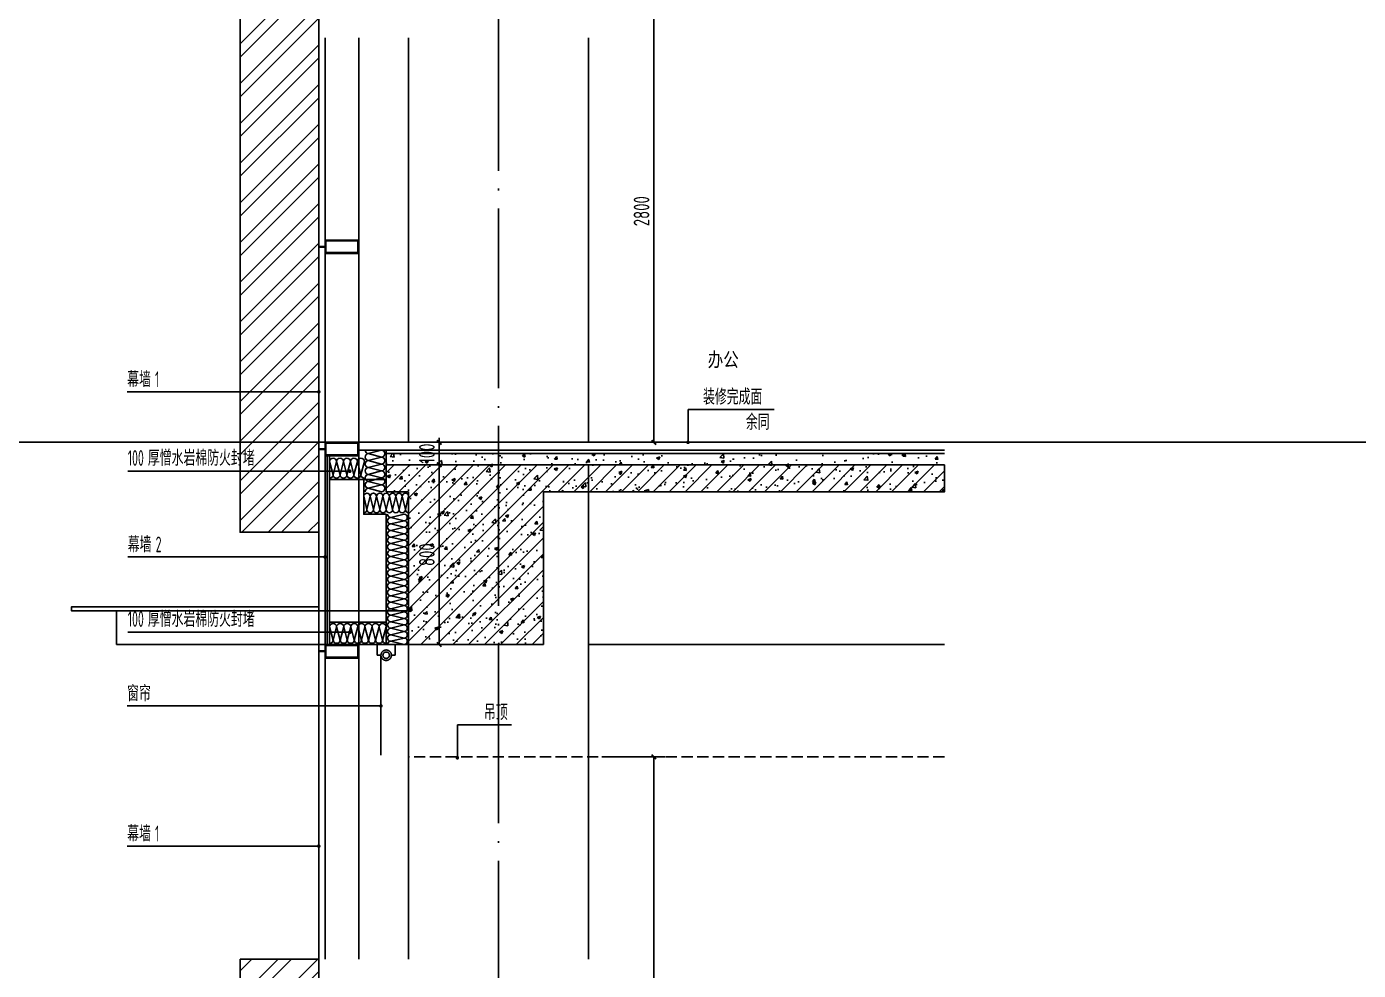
# Model space of a CAD drawing. Extents: x 198753 to 882193, y -399300 to 132460.
# Drawn here: x 374448 to 380374, y 6350 to 10550 of the extents above; entities that cross this region are included whole.
import ezdxf

# ---------------------------------------------------------------- set-up
doc = ezdxf.new("R2010")
doc.units = 0
doc.header["$LTSCALE"] = 1000
doc.header["$MEASUREMENT"] = 0
for name, pattern in [('DASH', [0.35, 0.25, -0.1]), ('DOTE', [2.42, 2, -0.2, 0.02, -0.2]), ('HIDDEN', [9.525, 6.35, -3.175])]:
    doc.linetypes.add(name, pattern=pattern)
for name, color, linetype in [('00-图签', 7, 'Continuous'), ('01-标注_尺寸', 124, 'Continuous'), ('01-标注_符号', 200, 'Continuous'), ('02-TEXT_标注', 130, 'Continuous'), ('05-填充_156', 156, 'Continuous'), ('05-填充_天正', 26, 'Continuous'), ('A-0-房间名称', 7, 'Continuous'), ('A-D-玻璃剖线', 130, 'Continuous'), ('A-STR-面层', 191, 'Continuous'), ('A-SUR_保温', 222, 'Continuous'), ('A-SUR_看线', 231, 'Continuous'), ('A-SUR_面层', 191, 'Continuous'), ('A-TECH_结构', 21, 'Continuous'), ('A-金属背板', 30, 'Continuous'), ('A_AXIS-轴线', 36, 'DOTE'), ('A_STR-砼墙', 51, 'Continuous'), ('A_STR-砼柱', 51, 'Continuous'), ('D_铝板', 181, 'Continuous'), ('I-E-家具_活动', 201, 'DASH'), ('钢龙骨', 173, 'Continuous')]:
    doc.layers.add(name, color=color, linetype=linetype)
doc.layers.add('04-不打印_辅助线', color=165, linetype='Continuous', plot=False)
doc.styles.add('_TCH_DIM', font='ROS1', dxfattribs={"width": 0.8, "bigfont": 'JD'})
doc.styles.add('_TCH_DIM_T3', font='ROS1', dxfattribs={"width": 0.8, "bigfont": 'JD'})
doc.styles.add('_TCH_SPACE', font='STXIHEI.TTF', dxfattribs={"width": 0.75, "height": 5})
doc.dimstyles.new('_TCH_ARCH&&20', dxfattribs={"dimtxt": 70, "dimasz": 20, "dimexe": 50, "dimexo": 60, "dimgap": 20, "dimtad": 1, "dimdec": 0, "dimzin": 0, "dimdsep": 46, "dimtxsty": '_TCH_DIM_T3', "dimblk": 'ARCHTICK', "dimcen": 0.09, "dimclrt": 4, "dimazin": 2, "dimtfac": 1, "dimtdec": 0, "dimtix": 1, "dimtmove": 2, "dimatfit": 3, "dimfxl": 0, "dimtolj": 1, "dimtzin": 0, "dimarcsym": 0})
pattern_1 = [(50, (0, 0), (143.452037, -12.550427), [15, -165]), (355, (0, 0), (-27.750267, 150.438427), [12, -132]), (100.4514, (11.95, -1.05), (115.701876, 137.88791), [12.74804, -140.22842]), (46.1842, (0, 40), (213.44821, -33.1038), [22.5, -247.5]), (96.6356, (17.79, 37.24), (186.93254, 194.82357), [19.12206, -210.3426]), (351.1842, (0, 40), (186.93239, 194.82372), [18, -198]), (21, (20, 30), (119.38141, -80.523778), [15, -165]), (326, (20, 30), (48.663066, 145.03001), [12, -132]), (71.4514, (29.95, 23.29), (168.044526, 64.5061), [12.74804, -140.22842]), (37.5, (0, 0), (2.431971, 66.578771), [0, -130.4, 0, -134, 0, -132.5]), (7.5, (0, 0), (52.613907, 78.882342), [0, -76.4, 0, -127.4, 0, -50.5]), (327.5, (-44.6, 0), (106.764487, -4.510974), [0, -50, 0, -156, 0, -207]), (317.5, (-64.6, 0), (116.637234, 20.020996), [0, -65, 0, -103.6, 0, -147])]
pattern_2 = [(45, (0, 0), (-35.355339, 35.355339), []), (50, (0, 0), (143.452037, -12.550427), [15, -165]), (355, (0, 0), (-27.750267, 150.438427), [12, -132]), (100.4514, (11.95, -1.05), (115.701876, 137.88791), [12.74804, -140.22842]), (46.1842, (0, 40), (213.44821, -33.1038), [22.5, -247.5]), (96.6356, (17.79, 37.24), (186.93254, 194.82357), [19.12206, -210.3426]), (351.1842, (0, 40), (186.93239, 194.82372), [18, -198]), (21, (20, 30), (119.38141, -80.523778), [15, -165]), (326, (20, 30), (48.663066, 145.03001), [12, -132]), (71.4514, (29.95, 23.29), (168.044526, 64.5061), [12.74804, -140.22842]), (37.5, (0, 0), (2.431971, 66.578771), [0, -130.4, 0, -134, 0, -132.5]), (7.5, (0, 0), (52.613907, 78.882342), [0, -76.4, 0, -127.4, 0, -50.5]), (327.5, (-44.6, 0), (106.764487, -4.510974), [0, -50, 0, -156, 0, -207]), (317.5, (-64.6, 0), (116.637234, 20.020996), [0, -65, 0, -103.6, 0, -147])]

# ---------------------------------------------------------------- blocks, each defined once
blk = doc.blocks.new('A$C643B6CAF')
at = {"layer": '钢龙骨', "const_width": 10}
blk.add_lwpolyline([(0, -1.6), (-28, -1.6)], dxfattribs=at)
at = {"layer": '钢龙骨'}
for points in [[(0, 28.4), (0, -31.6), (150, -31.6), (150, 28.4)], [(4, 24.4), (4, -27.6), (146, -27.6), (146, 24.4)]]:
    blk.add_lwpolyline(points, close=True, dxfattribs=at)
blk = doc.blocks.new('*U29')
at = {"layer": '01-标注_符号'}
blk.add_lwpolyline([(-850, -510.3), (28, -510.3)], dxfattribs=at)
at = {"layer": '01-标注_符号', "const_width": 8}
blk.add_lwpolyline([(24, -510.3, 1), (32, -510.3, 1)], format="xyb", close=True, dxfattribs=at)
at = {"layer": 'A-D-玻璃剖线'}
for points in [[(0, 1800), (0, -2300)], [(28, -2300), (28, 1800)]]:
    blk.add_lwpolyline(points, dxfattribs=at)
at = {"layer": 'A-金属背板'}
blk.add_lwpolyline([(38, -60), (48, -60), (48, -900), (38, -900)], close=True, dxfattribs=at)
at = {"layer": '钢龙骨'}
blk.add_lwpolyline([(178, 1800), (178, -2300)], dxfattribs=at)
for p in [(28, 871.8), (28, -28.4)]:
    blk.add_blockref('A$C643B6CAF', p, dxfattribs=at)
at = {"layer": '钢龙骨', "xscale": -1, "rotation": 180}
blk.add_blockref('A$C643B6CAF', (28.1, -931.6), dxfattribs=at)
at = {"layer": '02-TEXT_标注', "style": '_TCH_DIM'}
for s, height, width, p in [('幕墙', 69.46, 0.8, (-850, -489.3)), ('2', 70, 0.64, (-725.8, -489.3))]:
    blk.add_text(s, height=height, dxfattribs=dict(at, width=width)).set_placement(p)
blk = doc.blocks.new('dasgfs')
at = {"layer": '01-标注_符号'}
for p, q in [((0, 0), (0, 146.5)), ((0, 146.5), (382.7, 146.5))]:
    blk.add_line(p, q, dxfattribs=at)
at = {"layer": '01-标注_符号', "const_width": 8}
blk.add_lwpolyline([(0, -4, 1), (0, 4, 1)], format="xyb", close=True, dxfattribs=at)
at = {"layer": '02-TEXT_标注', "style": '_TCH_DIM', "width": 0.8}
for s, p in [('装修完成面', (66.9, 167.5)), ('余同', (257.5, 55.5))]:
    blk.add_text(s, height=69.46, dxfattribs=at).set_placement(p)
blk = doc.blocks.new('*U174')
at = {"layer": '05-填充_156'}
h = blk.add_hatch(dxfattribs=at)
h.set_pattern_fill('金属', color=256, scale=50)
h.set_pattern_definition([(45, (-150, -1800), (-88.388, 88.388), []), (45, (-91.07, -1800), (-88.388, 88.388), [])])
h.paths.add_polyline_path([(-350, 0), (0, 0), (0, -2300), (-350, -2300)])
at = {"layer": 'A-SUR_看线', "color": 8}
blk.add_lwpolyline([(-350, 0), (0, 0), (0, -2300), (-350, -2300)], close=True, dxfattribs=at)
blk = doc.blocks.new('*U42')
at = {"layer": 'A-D-玻璃剖线'}
blk.add_lwpolyline([(0, -18), (-1100, -18), (-1100, 0), (0, 0)], dxfattribs=at)
at = {"layer": 'D_铝板'}
for p, q in [((399.9, -18), (-900, -18, 0)), ((-900, -168, 0), (-900, -18)), ((399.9, -168), (-900, -168, 0))]:
    blk.add_line(p, q, dxfattribs=at)
blk = doc.blocks.new('窗帘')
at = {"linetype": 'HIDDEN', "ltscale": 3}
blk.add_line((23.3, -47.5), (23.3, -491.9), dxfattribs=at)
blk.add_lwpolyline([(-23.3, -47.5), (-39.5, -47.5), (-39.5, 0), (39.5, 0), (39.5, -47.5), (23.3, -47.5)])
for radius in [23.3, 14.3]:
    blk.add_circle((0, -47.5), radius)
blk.add_arc((0, -47.5), 23.3, 180, 0)
blk = doc.blocks.new('_ArchTick')
at = {"color": 0, "linetype": 'ByBlock', "const_width": 0.4}
blk.add_lwpolyline([(-0.5, -0.5), (0.5, 0.5)], dxfattribs=at)
blk = doc.blocks.new('*D1312')
at = {"layer": '01-标注_尺寸', "color": 0, "lineweight": -2, "transparency": 16777216}
for p, q in [((377007.2, 7300), (377289.1, 7300)), ((377239.1, 4500), (377239.1, 7300)), ((377007.2, 4500), (377289.1, 4500))]:
    blk.add_line(p, q, dxfattribs=at)
at = {"layer": 'Defpoints', "color": 0, "transparency": 16777216}
for p in [(376947.2, 7300), (377239.1, 7300), (376947.2, 4500)]:
    blk.add_point(p, dxfattribs=at)
at = {"layer": '01-标注_尺寸', "color": 0, "lineweight": -2, "transparency": 16777216, "xscale": 20, "yscale": 20, "zscale": 20}
for p, rotation in [((377239.1, 7300), 90), ((377239.1, 4500), 270)]:
    blk.add_blockref('_ArchTick', p, dxfattribs=dict(at, rotation=rotation))
at = {"layer": '01-标注_尺寸', "color": 4, "transparency": 16777216, "insert": (377184.1, 5499.7), "char_height": 70, "attachment_point": 5, "rotation": 90, "style": '_TCH_DIM_T3'}
blk.add_mtext('\\A1;2800', dxfattribs=at)
blk = doc.blocks.new('*D1313')
at = {"layer": '01-标注_尺寸', "color": 0, "lineweight": -2, "transparency": 16777216}
for p, q in [((377007.2, 11500), (377289.1, 11500)), ((377239.1, 8700), (377239.1, 11500)), ((377007.2, 8700), (377289.1, 8700))]:
    blk.add_line(p, q, dxfattribs=at)
at = {"layer": 'Defpoints', "color": 0, "transparency": 16777216}
for p in [(376947.2, 11500), (377239.1, 11500), (376947.2, 8700)]:
    blk.add_point(p, dxfattribs=at)
at = {"layer": '01-标注_尺寸', "color": 0, "lineweight": -2, "transparency": 16777216, "xscale": 20, "yscale": 20, "zscale": 20}
for p, rotation in [((377239.1, 11500), 90), ((377239.1, 8700), 270)]:
    blk.add_blockref('_ArchTick', p, dxfattribs=dict(at, rotation=rotation))
at = {"layer": '01-标注_尺寸', "color": 4, "transparency": 16777216, "insert": (377184.1, 9728.4), "char_height": 70, "attachment_point": 5, "rotation": 90, "style": '_TCH_DIM_T3'}
blk.add_mtext('\\A1;2800', dxfattribs=at)
blk = doc.blocks.new('$LinePat$岩棉板')
at = {"color": 0}
for p, q in [((0, -17), (12, -67)), ((12, -67), (24, -17))]:
    blk.add_line(p, q, dxfattribs=at)
for centre, start, end in [((12, -17), 0, 180), ((0, -67), 270, 0), ((24, -67), 180, 270)]:
    blk.add_arc(centre, 12, start, end, dxfattribs=at)
at = {"layer": 'Defpoints'}
blk.add_point((0, 0.1), dxfattribs=at)
at = {"layer": 'Defpoints', "color": 0}
blk.add_point((24, -84), dxfattribs=at)
blk = doc.blocks.new('*D1498')
at = {"layer": '01-标注_尺寸', "color": 0, "lineweight": -2, "transparency": 16777216}
for p, q in [((376283.8, 8700), (376283.8, 8720)), ((376207.7, 8700), (376333.8, 8700)), ((376283.8, 8600), (376283.8, 8700)), ((376207.7, 8600), (376333.8, 8600)), ((376283.8, 8600), (376283.8, 8580))]:
    blk.add_line(p, q, dxfattribs=at)
at = {"layer": 'Defpoints', "color": 0, "transparency": 16777216}
for p in [(376147.7, 8700), (376283.8, 8700), (376147.7, 8600)]:
    blk.add_point(p, dxfattribs=at)
at = {"layer": '01-标注_尺寸', "color": 0, "lineweight": -2, "transparency": 16777216, "xscale": 20, "yscale": 20, "zscale": 20}
for p, rotation in [((376283.8, 8700), 270), ((376283.8, 8600), 90)]:
    blk.add_blockref('_ArchTick', p, dxfattribs=dict(at, rotation=rotation))
at = {"layer": '01-标注_尺寸', "color": 4, "transparency": 16777216, "insert": (376228.8, 8650), "char_height": 70, "attachment_point": 5, "rotation": 90, "style": '_TCH_DIM_T3'}
blk.add_mtext('\\A1;100', dxfattribs=at)
blk = doc.blocks.new('*D1499')
at = {"layer": '01-标注_尺寸', "color": 0, "lineweight": -2, "transparency": 16777216}
for p, q in [((376207.7, 8600), (376333.8, 8600)), ((376283.8, 7800), (376283.8, 8600)), ((376207.7, 7800), (376333.8, 7800))]:
    blk.add_line(p, q, dxfattribs=at)
at = {"layer": 'Defpoints', "color": 0, "transparency": 16777216}
for p in [(376147.7, 8600), (376283.8, 8600), (376147.7, 7800)]:
    blk.add_point(p, dxfattribs=at)
at = {"layer": '01-标注_尺寸', "color": 0, "lineweight": -2, "transparency": 16777216, "xscale": 20, "yscale": 20, "zscale": 20}
for p, rotation in [((376283.8, 8600), 90), ((376283.8, 7800), 270)]:
    blk.add_blockref('_ArchTick', p, dxfattribs=dict(at, rotation=rotation))
at = {"layer": '01-标注_尺寸', "color": 4, "transparency": 16777216, "insert": (376228.8, 8200), "char_height": 70, "attachment_point": 5, "rotation": 90, "style": '_TCH_DIM_T3'}
blk.add_mtext('\\A1;800', dxfattribs=at)

msp = doc.modelspace()

# ---------------------------------------------------------------- hatches: boundary and pattern name
at = {"layer": '05-填充_天正'}
h = msp.add_hatch(dxfattribs=at)
h.set_pattern_fill('混凝土', color=256, scale=20, style=0)
h.set_pattern_definition(pattern_1)
h.paths.add_polyline_path([(376047.8, 8650), (376047.8, 8600), (376542.7, 8600), (376542.7, 8650)])
h = msp.add_hatch(dxfattribs=at)
h.set_pattern_fill('钢筋混凝土', color=256, scale=20, style=0)
h.set_pattern_definition(pattern_2)
h.paths.add_polyline_path([(376147.7, 8480), (376147.7, 8600), (376447.7, 8600), (376447.7, 8600), (376047.9, 8600.1), (376047.9, 8480)])
h = msp.add_hatch(dxfattribs=at)
h.set_pattern_fill('钢筋混凝土', color=256, scale=20, style=0)
h.set_pattern_definition(pattern_2)
h.paths.add_polyline_path([(376147.7, 7800), (376747.7, 7800), (376747.7, 8600), (376147.7, 8600)])
h = msp.add_hatch(dxfattribs=at)
h.set_pattern_fill('钢筋混凝土', color=256, scale=20, style=0)
h.set_pattern_definition(pattern_2)
h.paths.add_polyline_path([(376447.7, 8600), (376747.7, 8600), (376747.7, 8480), (378531.9, 8480), (378531.9, 8600), (376447.7, 8600)])
h = msp.add_hatch(dxfattribs=at)
h.set_pattern_fill('混凝土', color=256, scale=20, style=0)
h.set_pattern_definition(pattern_1)
h.paths.add_polyline_path([(376542.7, 8650), (376542.7, 8600), (378531.9, 8600), (378531.9, 8650)])

# ---------------------------------------------------------------- linework, layer by layer
msp.add_line((375747.8, 7800), (375747.8, 9339.9))
at = {"layer": '01-标注_符号'}
for p, q in [((376364.5, 7296), (376364.5, 7442.5)), ((376364.5, 7442.5), (376604.9, 7442.5))]:
    msp.add_line(p, q, dxfattribs=at)
for points in [[(374895.2, 8924.6), (375747.8, 8924.6)], [(374897.8, 8571.4), (375885.9, 8571.4)], [(374897.8, 7854.7), (375885.9, 7854.7)], [(374895.1, 7526.9), (376024.5, 7526.9)], [(374895.2, 6903.1), (375747.8, 6903.1)]]:
    msp.add_lwpolyline(points, dxfattribs=at)
at = {"layer": '01-标注_符号', "const_width": 8}
for points in [[(375743.8, 8924.6, 1), (375751.8, 8924.6, 1)], [(375881.9, 8571.4, 1), (375889.9, 8571.4, 1)], [(375881.9, 7854.7, 1), (375889.9, 7854.7, 1)], [(376020.5, 7526.9, 1), (376028.5, 7526.9, 1)], [(376364.5, 7292, 1), (376364.5, 7300, 1)], [(375743.8, 6903.1, 1), (375751.8, 6903.1, 1)]]:
    msp.add_lwpolyline(points, format="xyb", close=True, dxfattribs=at)
at = {"layer": '04-不打印_辅助线', "color": 251}
msp.add_line((403818.2, 8700), (338573.5, 8700), dxfattribs=at)
at = {"layer": 'A-STR-面层', "linetype": 'DASH', "ltscale": 0.2}
for points in [[(375925.8, 8700), (378531.9, 8700)], [(378531.9, 7300), (376147.8, 7300), (376147.8, 7800)]]:
    msp.add_lwpolyline(points, dxfattribs=at)
at = {"layer": 'A-STR-面层'}
msp.add_lwpolyline([(376047.8, 8665), (378531.9, 8665)], dxfattribs=at)
at = {"layer": 'A-SUR_保温'}
for points in [[(376047.8, 8665), (375925.8, 8665), (375925.8, 8640), (375795.8, 8640), (375795.8, 8535), (376047.8, 8535), (376047.8, 8665)], [(376047.7, 7800), (376047.7, 8380), (375947.9, 8380), (375947.9, 8535), (375795.8, 8535)]]:
    msp.add_lwpolyline(points, dxfattribs=at)
msp.add_lwpolyline([(376047.9, 7800), (375925.8, 7800), (375925.8, 7800), (375795.8, 7800), (375795.8, 7899.5), (376047.9, 7899.5), (376047.9, 7800)], close=True, dxfattribs=at)
at = {"layer": 'A-SUR_面层'}
for p, q in [((376047.8, 8650), (376542.7, 8650)), ((376047.8, 8600), (376147.7, 8600)), ((376542.7, 8650), (378531.9, 8650)), ((376747.7, 8600), (378531.9, 8600))]:
    msp.add_line(p, q, dxfattribs=at)
at = {"layer": 'A-TECH_结构'}
for points in [[(376147.8, 10500), (376147.8, 8700)], [(376947.8, 10500), (376947.8, 8700)], [(376947.8, 8600), (376947.8, 6400)], [(376147.8, 7800), (376147.8, 6400)], [(378531.9, 7800), (376947.8, 7800)]]:
    msp.add_lwpolyline(points, dxfattribs=at)
at = {"layer": 'A_AXIS-轴线', "ltscale": 0.4}
for p, q in [((376547.8, 14580.9), (376547.8, -1098.8)), ((373030.2, 8700), (378531.9, 8700))]:
    msp.add_line(p, q, dxfattribs=at)
at = {"layer": 'A_STR-砼墙'}
for p, q in [((376047.9, 8600.1), (376447.7, 8600)), ((376047.9, 8600.1), (376047.9, 8480)), ((376447.7, 8600), (378531.9, 8600)), ((378531.9, 8600), (378531.9, 8480)), ((376047.9, 8480), (376147.7, 8480)), ((376747.7, 8480), (378531.9, 8480))]:
    msp.add_line(p, q, dxfattribs=at)
at = {"layer": 'A_STR-砼柱'}
for p, q in [((376147.7, 8480), (376147.7, 7800)), ((376747.7, 7800), (376747.7, 8480)), ((376147.7, 7800), (376747.7, 7800))]:
    msp.add_line(p, q, dxfattribs=at)

# ---------------------------------------------------------------- block references
msp.add_blockref('dasgfs', (377391, 8700))
at = {"layer": '00-图签'}
for name, p in [('*U174', (375747.7, 10599.8)), ('*U29', (375747.8, 8700)), ('*U42', (375747.8, 7968)), ('*U174', (375747.8, 6400))]:
    msp.add_blockref(name, p, dxfattribs=at)
at = {"layer": 'A-SUR_保温', "yscale": 1.188379012465143, "zscale": 1.188379012465143}
for p, xscale, rotation in [((376047.9, 8665), 1.284371878283618, 269.9941578905307), ((376047.9, 8634.2), 1.284371878283618, 269.9941578905307), ((376047.9, 8603.4), 1.284371878283618, 269.9941578905307), ((376047.9, 8572.5), 1.284371878283618, 269.9941578905307), ((376047.9, 8541.7), 1.284371878283618, 269.9941578905307), ((375947.9, 8480), 1.18940658024512, 359.9995554476655), ((376047.9, 8510.9), 1.284371878283618, 269.9941578905307), ((375976.5, 8480), 1.18940658024512, 359.9995554476655), ((376005, 8480), 1.18940658024512, 359.9995554476655), ((376033.6, 8480), 1.18940658024512, 359.9995554476655), ((376062.1, 8480), 1.18940658024512, 359.9995554476655), ((376090.6, 8480), 1.18940658024512, 359.9995554476655), ((376119.2, 8480), 1.18940658024512, 359.9995554476655), ((376147.7, 8380), 1.208434227663694, 270.0090117842021), ((376147.7, 8351), 1.208434227663694, 270.0090117842021), ((376147.7, 8322), 1.208434227663694, 270.0090117842021), ((376147.7, 8293), 1.208434227663694, 270.0090117842021), ((376147.8, 8264), 1.208434227663694, 270.0090117842021), ((376147.8, 8235), 1.208434227663694, 270.0090117842021), ((376147.8, 8206), 1.208434227663694, 270.0090117842021), ((376147.8, 8177), 1.208434227663694, 270.0090117842021), ((376147.8, 8148), 1.208434227663694, 270.0090117842021), ((376147.8, 8119), 1.208434227663694, 270.0090117842021), ((376147.8, 8090), 1.208434227663694, 270.0090117842021), ((376147.8, 8061), 1.208434227663694, 270.0090117842021), ((376147.8, 8032), 1.208434227663694, 270.0090117842021), ((376147.8, 8003), 1.208434227663694, 270.0090117842021), ((376147.8, 7974), 1.208434227663694, 270.0090117842021), ((376147.8, 7945), 1.208434227663694, 270.0090117842021), ((375795.8, 7899.5), 1.312024826558485, 359.9999999999994), ((375827.3, 7899.5), 1.312024826558485, 359.9999999999994), ((375858.8, 7899.5), 1.312024826558485, 359.9999999999994), ((375890.3, 7899.5), 1.312024826558485, 359.9999999999994), ((375921.8, 7899.5), 1.312024826558485, 359.9999999999994), ((375953.3, 7899.5), 1.312024826558485, 359.9999999999994), ((375984.8, 7899.5), 1.312024826558485, 359.9999999999994), ((376016.2, 7899.5), 1.312024826558485, 359.9999999999994), ((376147.8, 7916), 1.208434227663694, 270.0090117842021), ((376147.8, 7887), 1.208434227663694, 270.0090117842021), ((376147.8, 7858), 1.208434227663694, 270.0090117842021), ((376147.8, 7829), 1.208434227663694, 270.0090117842021)]:
    msp.add_blockref('$LinePat$岩棉板', p, dxfattribs=dict(at, xscale=xscale, rotation=rotation))
at = {"layer": 'A-SUR_保温', "xscale": 1.29014187435074, "yscale": 1.188379012465143, "zscale": 1.188379012465143}
for p in [(375795.8, 8635), (375826.8, 8635), (375857.8, 8635), (375888.7, 8635), (375919.7, 8635)]:
    msp.add_blockref('$LinePat$岩棉板', p, dxfattribs=at)
at = {"layer": 'I-E-家具_活动', "xscale": -1}
msp.add_blockref('窗帘', (376047.8, 7800), dxfattribs=at)

# ---------------------------------------------------------------- texts
at = {"layer": '02-TEXT_标注', "style": '_TCH_DIM'}
for s, height, width, p in [('幕墙', 69.46, 0.8, (374895.2, 8945.6)), ('1', 70, 0.64, (375019.3, 8945.6)), ('100', 70, 0.64, (374897.8, 8595.3)), ('厚憎水岩棉防火封堵', 69.46, 0.8, (374987.4, 8595.3)), ('100', 70, 0.64, (374897.8, 7878.6)), ('厚憎水岩棉防火封堵', 69.46, 0.8, (374987.4, 7878.6)), ('窗帘', 69.46, 0.8, (374895.1, 7547.9)), ('吊顶', 69.46, 0.8, (376482.8, 7463.5)), ('幕墙', 69.46, 0.8, (374895.2, 6924.1)), ('1', 70, 0.64, (375019.3, 6924.1))]:
    msp.add_text(s, height=height, dxfattribs=dict(at, width=width)).set_placement(p)
at = {"layer": 'A-0-房间名称', "style": '_TCH_SPACE', "width": 0.8}
msp.add_text('办公', height=63.25, dxfattribs=at).set_placement((377478.8, 9036.5))

# ---------------------------------------------------------------- dimensions: what is measured, and where the dimension line sits
at = {"layer": '01-标注_尺寸'}
for base, p1, p2, picture, middle in [((377239.1, 11500), (376947.2, 8700), (376947.2, 11500), '*D1313', (377184.1, 9728.4)), ((377239.1, 7300), (376947.2, 4500), (376947.2, 7300), '*D1312', (377184.1, 5499.7))]:
    dim = msp.add_linear_dim(base=base, p1=p1, p2=p2, angle=90, dimstyle='_TCH_ARCH&&20', dxfattribs=at)
    dim.commit()
    dim.dimension.update_dxf_attribs({"geometry": picture, "text_midpoint": middle, "dimtype": 161})
for p1, p2, picture, middle in [((376147.7, 8600), (376147.7, 8700), '*D1498', (376228.8, 8650)), ((376147.7, 7800), (376147.7, 8600), '*D1499', (376228.8, 8200))]:
    dim = msp.add_aligned_dim(p1=p1, p2=p2, distance=-136, dimstyle='_TCH_ARCH&&20', dxfattribs=at)
    dim.commit()
    dim.dimension.update_dxf_attribs({"geometry": picture, "text_midpoint": middle})

doc.saveas('drawing.dxf')
